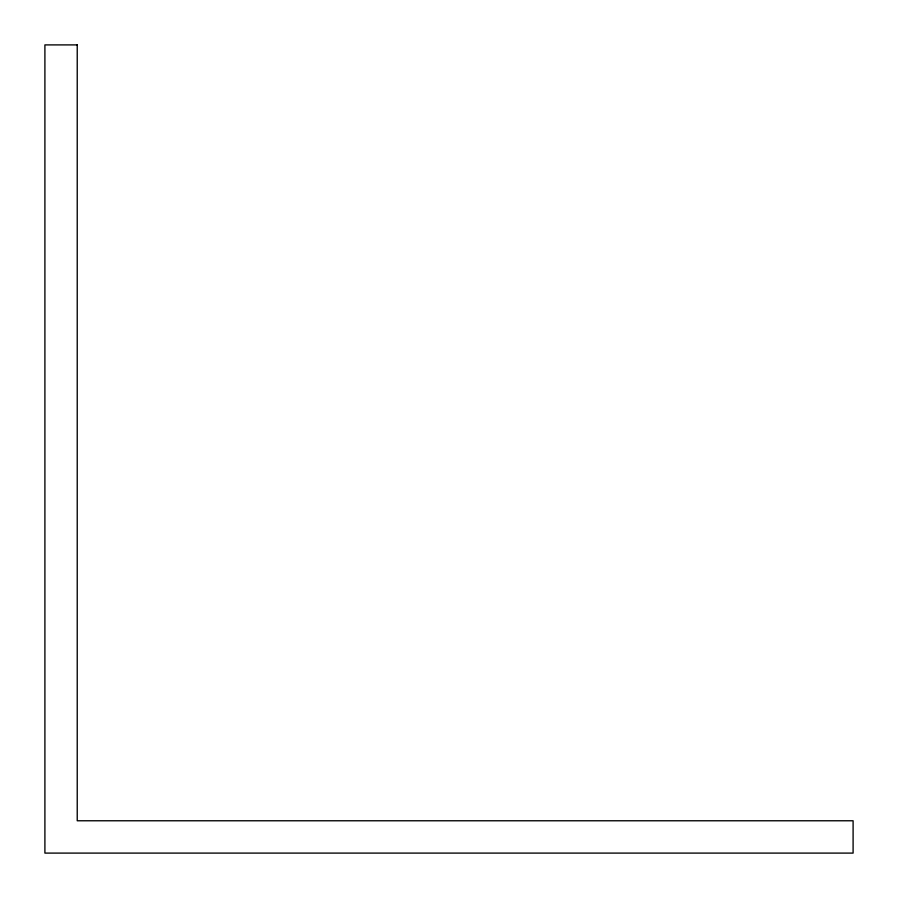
<?xml version="1.0" encoding="UTF-8"?>
<svg xmlns="http://www.w3.org/2000/svg" width="898" height="898" viewBox="0 0 898 898"><rect width="100%" height="100%" fill="white"/><g stroke="black" fill="none" stroke-linecap="round" stroke-linejoin="round"><path stroke-width="1.35" d="M77.228 44.9L44.9 44.9L44.9 853.1L853.1 853.1L853.1 820.772L77.228 820.772L77.228 44.9"/></g></svg>
